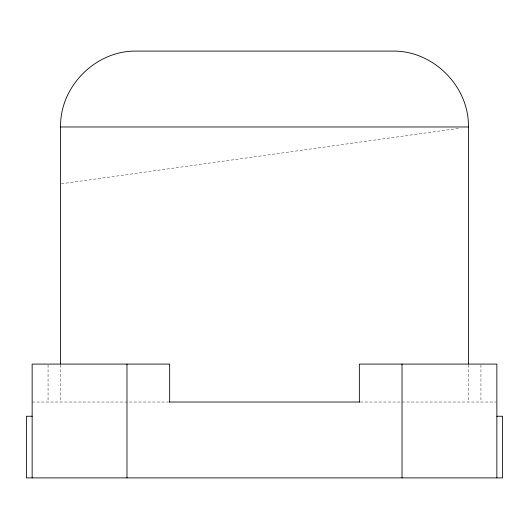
<?xml version="1.0" encoding="UTF-8"?>
<svg xmlns="http://www.w3.org/2000/svg" width="529" height="529" viewBox="0 0 529 529"><rect width="100%" height="100%" fill="white"/><g stroke="black" fill="none" stroke-linecap="round" stroke-linejoin="round"><path stroke-width="0.4" stroke-dasharray="2.65 1.98" d="M61.41 183.775L459.417 128.236M32.143 402.02L168.599 402.02M360.401 402.02L496.063 402.02M480.94 364.904L480.94 402.02M468.41 364.851L468.41 402.02M60.59 364.838L60.59 402.02M48.06 364.904L48.06 402.02"/><path stroke-width="0.79" d="M60.59 364.025L60.59 126.98C59.737 86.425 95.908 50.255 136.462 51.108L392.538 51.108C433.092 50.255 469.263 86.425 468.41 126.98L468.41 364.025M60.59 126.98L468.41 126.98M169.412 402.02L359.727 402.02M32.143 416.244L26.45 416.244L26.45 477.892L502.55 477.892L502.55 416.244L496.857 416.244M496.857 477.892L496.857 364.084L359.343 364.084L359.343 402.02M402.02 364.084L402.02 477.892M169.657 402.02L169.657 364.084L32.143 364.084L32.143 477.892M126.98 364.084L126.98 477.892"/></g></svg>
